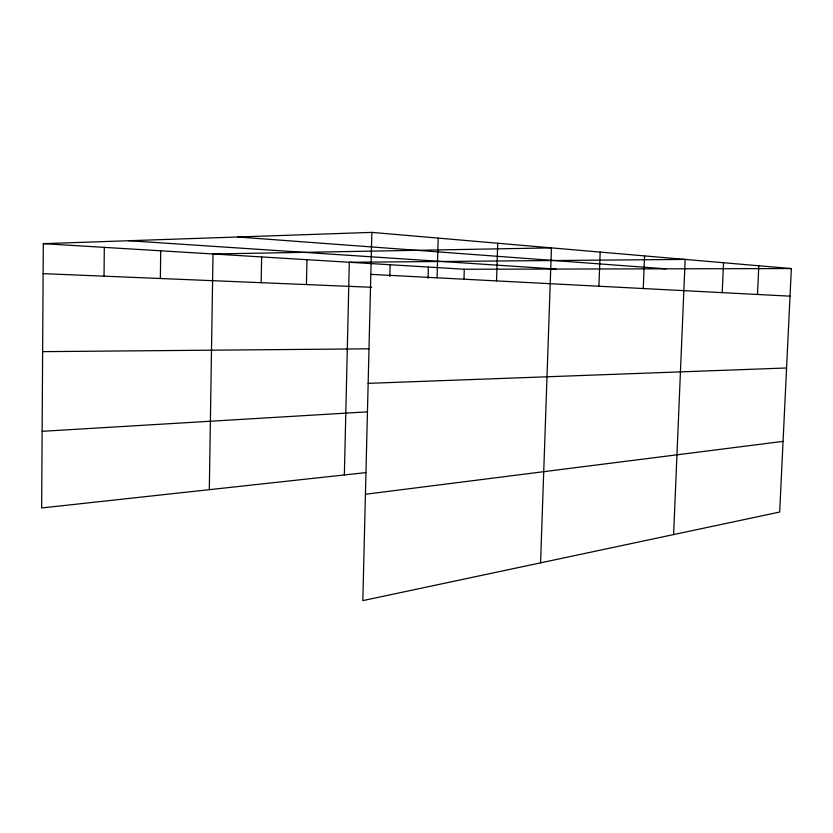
<?xml version="1.0" encoding="UTF-8"?>
<svg xmlns="http://www.w3.org/2000/svg" width="833" height="833" viewBox="0 0 833 833"><rect width="100%" height="100%" fill="white"/><g stroke="black" fill="none" stroke-linecap="round" stroke-linejoin="round"><path stroke-width="1.25" d="M371.851 232.386L362.824 600.614L779.678 512.045L791.35 268.57L371.851 232.386L43.306 243.663L41.65 507.963L365.885 472.592M104.031 276.171L104.312 247.37M160.363 278.503L160.717 250.795M209.312 489.669L213.009 253.982L551.456 247.88L540.575 562.848M261.166 282.689L261.635 256.928M306.44 284.563L306.961 259.688M344.362 474.935L349.319 262.26L685.163 259.417L673.605 534.578M389.844 276.379L390.136 264.748M428.068 278.337L428.381 267.07M437.075 277.816L438.2 238.113M463.971 279.524L464.273 269.246L791.35 268.57M496.541 280.908L497.728 243.246M598.906 286.229L600.177 252.076M643.263 288.53L644.565 255.908M722.211 292.633L723.533 262.718M757.489 294.466L758.811 265.769M365.427 494.271L783.072 441.375M42.129 431.317L367.374 411.846M368.155 383.357L786.581 367.978M42.629 351.651L368.915 348.819M43.118 273.641L371.695 287.281M370.82 274.369L790.028 296.163M43.306 243.663L464.273 269.246M128.782 240.727L556.017 269.059M237.728 236.988L665.879 268.83"/></g></svg>
